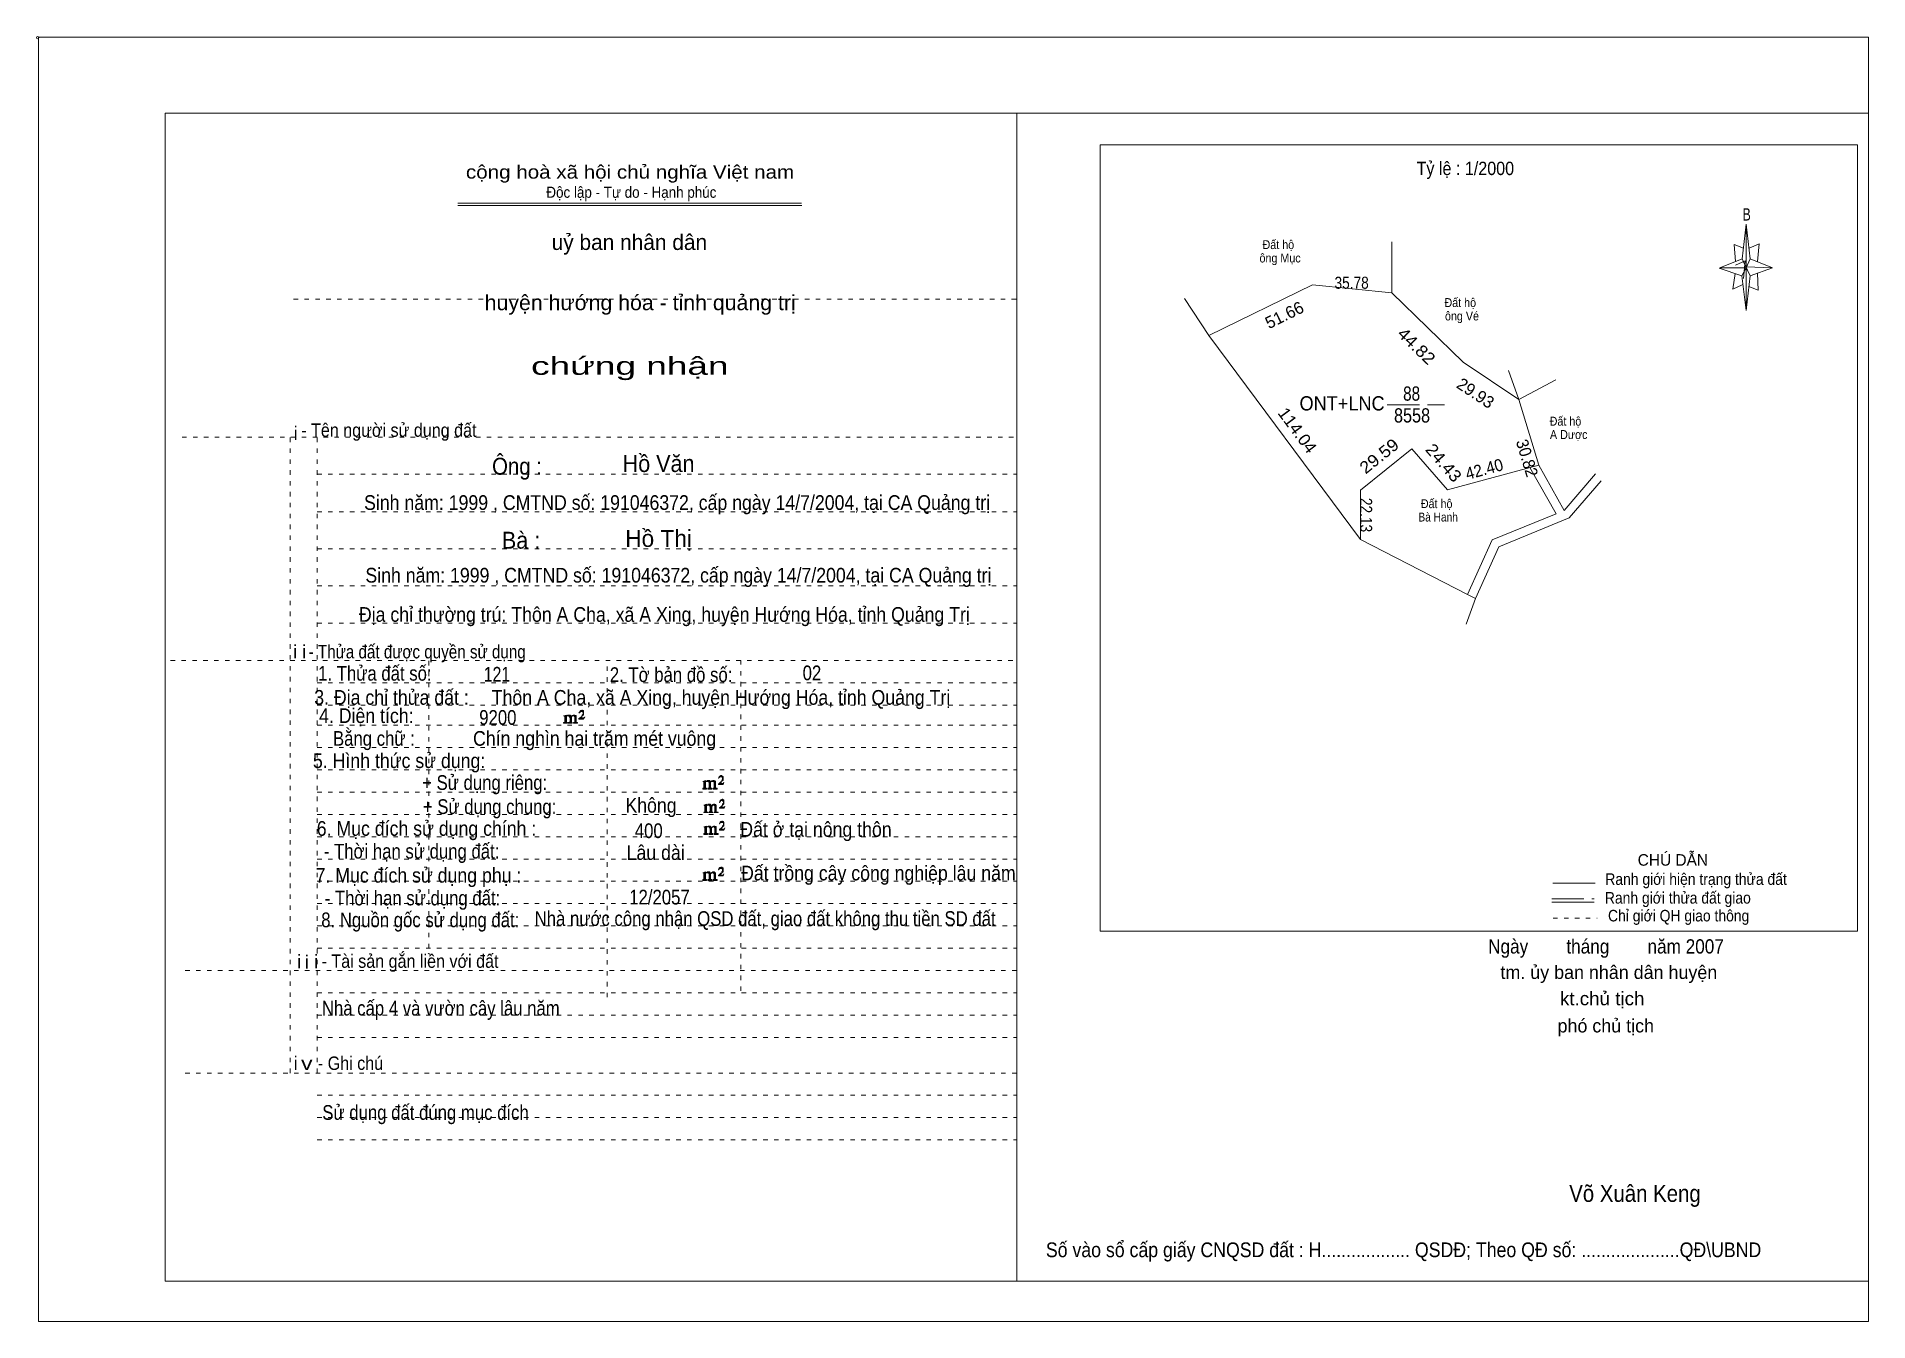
# Model space of a CAD drawing. Header units: centimetres. Extents: x -1.6 to 39.5, y -3.3 to 25.5.
import ezdxf
from ezdxf.enums import TextEntityAlignment as Align

# ---------------------------------------------------------------- set-up
doc = ezdxf.new("R2010")
doc.units = ezdxf.units.CM
doc.header["$LTSCALE"] = 0.12
doc.linetypes.add('DOTTED', pattern=[1.5, 0.3, -1.2])
doc.linetypes.add('LONG_DASHED', pattern=[7.5, 6, -1.5])
for name, color, linetype, lineweight in [('1', 7, 'DOTTED', 13), ('22', 7, 'Continuous', 13), ('33', 7, 'LONG_DASHED', 13), ('4', 7, 'Continuous', 13), ('5', 7, 'Continuous', 13), ('50', 7, 'Continuous', 13)]:
    doc.layers.add(name, color=color, linetype=linetype, lineweight=lineweight)
for name, color, linetype in [('10', 7, 'Continuous'), ('23', 7, 'Continuous'), ('30', 7, 'Continuous')]:
    doc.layers.add(name, color=color, linetype=linetype)

msp = doc.modelspace()

# ---------------------------------------------------------------- hatches: boundary and pattern name
at = {"layer": '50'}
for points in [[(10.27, 10.13), (10.27, 10.12), (10.27, 10.11), (10.25, 10.11), (10.24, 10.11), (10.24, 10.1), (10.33, 10.1), (10.33, 10.11), (10.32, 10.11), (10.31, 10.11), (10.31, 10.12), (10.31, 10.13), (10.31, 10.24), (10.31, 10.25), (10.32, 10.26), (10.34, 10.26), (10.35, 10.26), (10.36, 10.26), (10.37, 10.25), (10.39, 10.22), (10.39, 10.13), (10.37, 10.12), (10.37, 10.11), (10.36, 10.11), (10.35, 10.11), (10.35, 10.1), (10.44, 10.1), (10.44, 10.11), (10.43, 10.11), (10.42, 10.11), (10.42, 10.12), (10.42, 10.13), (10.42, 10.24), (10.44, 10.26), (10.45, 10.26), (10.46, 10.26), (10.49, 10.26), (10.49, 10.25), (10.5, 10.24), (10.5, 10.22), (10.5, 10.13), (10.5, 10.12), (10.49, 10.11), (10.49, 10.11), (10.47, 10.11), (10.47, 10.1), (10.56, 10.1), (10.56, 10.11), (10.55, 10.11), (10.54, 10.11), (10.53, 10.12), (10.53, 10.13), (10.53, 10.2), (10.53, 10.25), (10.53, 10.26), (10.52, 10.27), (10.5, 10.28), (10.47, 10.28), (10.46, 10.28), (10.44, 10.27), (10.41, 10.25), (10.41, 10.26), (10.4, 10.28), (10.39, 10.28), (10.37, 10.28), (10.35, 10.28), (10.34, 10.28), (10.32, 10.26), (10.31, 10.26), (10.31, 10.25), (10.31, 10.25), (10.31, 10.26), (10.31, 10.28), (10.24, 10.26), (10.24, 10.26), (10.25, 10.26), (10.27, 10.25), (10.27, 10.24), (10.27, 10.23)], [(10.69, 10.19), (10.72, 10.24), (10.72, 10.24), (10.71, 10.22), (10.69, 10.22), (10.68, 10.22), (10.63, 10.22), (10.66, 10.26), (10.67, 10.27), (10.69, 10.28), (10.69, 10.3), (10.69, 10.32), (10.69, 10.34), (10.69, 10.35), (10.69, 10.37), (10.68, 10.38), (10.67, 10.38), (10.66, 10.39), (10.65, 10.39), (10.63, 10.38), (10.63, 10.38), (10.62, 10.37), (10.61, 10.35), (10.59, 10.33), (10.61, 10.33), (10.61, 10.35), (10.62, 10.35), (10.63, 10.36), (10.65, 10.36), (10.66, 10.36), (10.67, 10.35), (10.68, 10.35), (10.68, 10.32), (10.68, 10.3), (10.66, 10.28), (10.66, 10.26), (10.65, 10.25), (10.59, 10.2), (10.59, 10.19)], [(13.39, 8.66), (13.39, 8.65), (13.39, 8.64), (13.38, 8.64), (13.37, 8.64), (13.37, 8.62), (13.45, 8.62), (13.45, 8.64), (13.44, 8.64), (13.43, 8.64), (13.43, 8.65), (13.43, 8.66), (13.43, 8.77), (13.43, 8.78), (13.44, 8.79), (13.47, 8.79), (13.48, 8.79), (13.49, 8.79), (13.5, 8.78), (13.51, 8.74), (13.51, 8.66), (13.5, 8.65), (13.5, 8.64), (13.49, 8.64), (13.48, 8.64), (13.48, 8.62), (13.57, 8.62), (13.57, 8.64), (13.55, 8.64), (13.54, 8.64), (13.54, 8.65), (13.54, 8.66), (13.54, 8.77), (13.57, 8.79), (13.58, 8.79), (13.59, 8.79), (13.61, 8.79), (13.61, 8.78), (13.62, 8.77), (13.62, 8.74), (13.62, 8.66), (13.62, 8.65), (13.61, 8.64), (13.61, 8.64), (13.6, 8.64), (13.6, 8.62), (13.69, 8.62), (13.69, 8.64), (13.67, 8.64), (13.66, 8.64), (13.65, 8.65), (13.65, 8.66), (13.65, 8.73), (13.65, 8.78), (13.65, 8.79), (13.64, 8.8), (13.62, 8.81), (13.6, 8.81), (13.59, 8.81), (13.57, 8.8), (13.53, 8.78), (13.53, 8.79), (13.52, 8.81), (13.51, 8.81), (13.5, 8.81), (13.48, 8.81), (13.47, 8.81), (13.44, 8.79), (13.43, 8.79), (13.43, 8.78), (13.43, 8.78), (13.43, 8.79), (13.43, 8.81), (13.37, 8.79), (13.37, 8.79), (13.38, 8.79), (13.39, 8.78), (13.39, 8.77), (13.39, 8.76)], [(13.82, 8.72), (13.84, 8.77), (13.84, 8.77), (13.83, 8.74), (13.82, 8.74), (13.81, 8.74), (13.75, 8.74), (13.79, 8.79), (13.8, 8.8), (13.82, 8.81), (13.82, 8.83), (13.82, 8.84), (13.82, 8.87), (13.82, 8.88), (13.82, 8.9), (13.81, 8.91), (13.8, 8.91), (13.79, 8.92), (13.77, 8.92), (13.75, 8.91), (13.75, 8.91), (13.74, 8.9), (13.73, 8.88), (13.72, 8.86), (13.73, 8.86), (13.73, 8.88), (13.74, 8.88), (13.75, 8.89), (13.77, 8.89), (13.79, 8.89), (13.8, 8.88), (13.81, 8.88), (13.81, 8.84), (13.81, 8.83), (13.79, 8.81), (13.79, 8.79), (13.77, 8.78), (13.72, 8.73), (13.72, 8.72)], [(13.41, 8.12), (13.41, 8.11), (13.41, 8.1), (13.4, 8.1), (13.39, 8.1), (13.39, 8.09), (13.48, 8.09), (13.48, 8.1), (13.47, 8.1), (13.45, 8.1), (13.45, 8.11), (13.45, 8.12), (13.45, 8.23), (13.45, 8.24), (13.47, 8.26), (13.49, 8.26), (13.5, 8.26), (13.51, 8.26), (13.52, 8.24), (13.53, 8.21), (13.53, 8.12), (13.52, 8.11), (13.52, 8.1), (13.51, 8.1), (13.5, 8.1), (13.5, 8.09), (13.59, 8.09), (13.59, 8.1), (13.58, 8.1), (13.57, 8.1), (13.57, 8.11), (13.57, 8.12), (13.57, 8.23), (13.59, 8.26), (13.6, 8.26), (13.61, 8.26), (13.63, 8.26), (13.63, 8.24), (13.64, 8.23), (13.64, 8.21), (13.64, 8.12), (13.64, 8.11), (13.63, 8.1), (13.63, 8.1), (13.62, 8.1), (13.62, 8.09), (13.71, 8.09), (13.71, 8.1), (13.7, 8.1), (13.69, 8.1), (13.67, 8.11), (13.67, 8.12), (13.67, 8.2), (13.67, 8.24), (13.67, 8.26), (13.66, 8.27), (13.64, 8.28), (13.62, 8.28), (13.61, 8.28), (13.59, 8.27), (13.55, 8.24), (13.55, 8.26), (13.54, 8.28), (13.53, 8.28), (13.52, 8.28), (13.5, 8.28), (13.49, 8.28), (13.47, 8.26), (13.45, 8.26), (13.45, 8.24), (13.45, 8.24), (13.45, 8.26), (13.45, 8.28), (13.39, 8.26), (13.39, 8.26), (13.4, 8.26), (13.41, 8.24), (13.41, 8.23), (13.41, 8.22)], [(13.84, 8.19), (13.86, 8.23), (13.86, 8.23), (13.85, 8.21), (13.84, 8.21), (13.83, 8.21), (13.77, 8.21), (13.81, 8.26), (13.82, 8.27), (13.84, 8.28), (13.84, 8.3), (13.84, 8.31), (13.84, 8.33), (13.84, 8.34), (13.84, 8.37), (13.83, 8.38), (13.82, 8.38), (13.81, 8.39), (13.8, 8.39), (13.77, 8.38), (13.77, 8.38), (13.76, 8.37), (13.75, 8.34), (13.74, 8.32), (13.75, 8.32), (13.75, 8.34), (13.76, 8.34), (13.77, 8.36), (13.8, 8.36), (13.81, 8.36), (13.82, 8.34), (13.83, 8.34), (13.83, 8.31), (13.83, 8.3), (13.81, 8.28), (13.81, 8.26), (13.8, 8.24), (13.74, 8.2), (13.74, 8.19)], [(13.84, 7.7), (13.86, 7.75), (13.86, 7.75), (13.85, 7.72), (13.84, 7.72), (13.83, 7.72), (13.77, 7.72), (13.81, 7.77), (13.82, 7.78), (13.84, 7.79), (13.84, 7.81), (13.84, 7.82), (13.84, 7.85), (13.84, 7.86), (13.84, 7.88), (13.83, 7.89), (13.82, 7.89), (13.81, 7.9), (13.79, 7.9), (13.77, 7.89), (13.77, 7.89), (13.76, 7.88), (13.75, 7.86), (13.74, 7.84), (13.75, 7.84), (13.75, 7.86), (13.76, 7.86), (13.77, 7.87), (13.79, 7.87), (13.81, 7.87), (13.82, 7.86), (13.83, 7.86), (13.83, 7.82), (13.83, 7.81), (13.81, 7.79), (13.81, 7.77), (13.79, 7.76), (13.74, 7.71), (13.74, 7.7)], [(13.41, 7.64), (13.41, 7.63), (13.41, 7.62), (13.4, 7.62), (13.39, 7.62), (13.39, 7.6), (13.47, 7.6), (13.47, 7.62), (13.46, 7.62), (13.45, 7.62), (13.45, 7.63), (13.45, 7.64), (13.45, 7.75), (13.45, 7.76), (13.46, 7.77), (13.49, 7.77), (13.5, 7.77), (13.51, 7.77), (13.52, 7.76), (13.53, 7.72), (13.53, 7.64), (13.52, 7.63), (13.52, 7.62), (13.51, 7.62), (13.5, 7.62), (13.5, 7.6), (13.59, 7.6), (13.59, 7.62), (13.57, 7.62), (13.56, 7.62), (13.56, 7.63), (13.56, 7.64), (13.56, 7.75), (13.59, 7.77), (13.6, 7.77), (13.61, 7.77), (13.63, 7.77), (13.63, 7.76), (13.64, 7.75), (13.64, 7.72), (13.64, 7.64), (13.64, 7.63), (13.63, 7.62), (13.63, 7.62), (13.62, 7.62), (13.62, 7.6), (13.71, 7.6), (13.71, 7.62), (13.69, 7.62), (13.68, 7.62), (13.67, 7.63), (13.67, 7.64), (13.67, 7.71), (13.67, 7.76), (13.67, 7.77), (13.66, 7.78), (13.64, 7.79), (13.62, 7.79), (13.61, 7.79), (13.59, 7.78), (13.55, 7.76), (13.55, 7.77), (13.54, 7.79), (13.53, 7.79), (13.52, 7.79), (13.5, 7.79), (13.49, 7.79), (13.46, 7.77), (13.45, 7.77), (13.45, 7.76), (13.45, 7.76), (13.45, 7.77), (13.45, 7.79), (13.39, 7.77), (13.39, 7.77), (13.4, 7.77), (13.41, 7.76), (13.41, 7.75), (13.41, 7.74)], [(13.39, 6.61), (13.39, 6.6), (13.39, 6.59), (13.38, 6.59), (13.37, 6.59), (13.37, 6.57), (13.45, 6.57), (13.45, 6.59), (13.44, 6.59), (13.43, 6.59), (13.43, 6.6), (13.43, 6.61), (13.43, 6.72), (13.43, 6.73), (13.44, 6.74), (13.47, 6.74), (13.48, 6.74), (13.49, 6.74), (13.5, 6.73), (13.51, 6.69), (13.51, 6.61), (13.5, 6.6), (13.5, 6.59), (13.49, 6.59), (13.48, 6.59), (13.48, 6.57), (13.57, 6.57), (13.57, 6.59), (13.55, 6.59), (13.54, 6.59), (13.54, 6.6), (13.54, 6.61), (13.54, 6.72), (13.57, 6.74), (13.58, 6.74), (13.59, 6.74), (13.61, 6.74), (13.61, 6.73), (13.62, 6.72), (13.62, 6.69), (13.62, 6.61), (13.62, 6.6), (13.61, 6.59), (13.61, 6.59), (13.6, 6.59), (13.6, 6.57), (13.69, 6.57), (13.69, 6.59), (13.67, 6.59), (13.66, 6.59), (13.65, 6.6), (13.65, 6.61), (13.65, 6.68), (13.65, 6.73), (13.65, 6.74), (13.64, 6.75), (13.62, 6.76), (13.6, 6.76), (13.59, 6.76), (13.57, 6.75), (13.53, 6.73), (13.53, 6.74), (13.52, 6.76), (13.51, 6.76), (13.5, 6.76), (13.48, 6.76), (13.47, 6.76), (13.44, 6.74), (13.43, 6.74), (13.43, 6.73), (13.43, 6.73), (13.43, 6.74), (13.43, 6.76), (13.37, 6.74), (13.37, 6.74), (13.38, 6.74), (13.39, 6.73), (13.39, 6.72), (13.39, 6.71)], [(13.82, 6.67), (13.84, 6.72), (13.84, 6.72), (13.83, 6.69), (13.82, 6.69), (13.81, 6.69), (13.75, 6.69), (13.79, 6.74), (13.8, 6.75), (13.82, 6.76), (13.82, 6.78), (13.82, 6.79), (13.82, 6.82), (13.82, 6.83), (13.82, 6.85), (13.81, 6.86), (13.8, 6.86), (13.79, 6.87), (13.77, 6.87), (13.75, 6.86), (13.75, 6.86), (13.74, 6.85), (13.73, 6.83), (13.72, 6.81), (13.73, 6.81), (13.73, 6.83), (13.74, 6.83), (13.75, 6.84), (13.77, 6.84), (13.79, 6.84), (13.8, 6.83), (13.81, 6.83), (13.81, 6.79), (13.81, 6.78), (13.79, 6.76), (13.79, 6.74), (13.77, 6.73), (13.72, 6.68), (13.72, 6.67)]]:
    msp.add_hatch(color=256, dxfattribs=at).paths.add_polyline_path(points)

# ---------------------------------------------------------------- linework, layer by layer
at = {"layer": '1', "linetype": 'Continuous'}
for p, q in [((1.31, -2.42), (1.31, 23.78)), ((1.31, 23.78), (39.51, 23.78)), ((20.41, -2.42), (20.41, 23.78)), ((39.51, -2.42), (39.51, 23.78)), ((7.87, 21.76), (15.58, 21.76)), ((7.87, 21.71), (15.59, 21.71)), ((36.67, 20.13), (36.16, 20.3)), ((1.31, -2.42), (39.51, -2.42))]:
    msp.add_line(p, q, dxfattribs=at)
at = {"layer": '1'}
for p, q in [((4.19, 19.61), (20.41, 19.61)), ((1.69, 16.51), (20.41, 16.51)), ((4.11, 2.25), (4.11, 16.51)), ((4.72, 2.25), (4.72, 16.51)), ((4.72, 15.68), (20.41, 15.68)), ((4.72, 14.84), (20.41, 14.84)), ((4.72, 14.01), (20.41, 14.01)), ((4.72, 13.18), (20.41, 13.18)), ((4.72, 12.34), (20.41, 12.34)), ((1.43, 11.5), (20.41, 11.5)), ((7.22, 5.05), (7.22, 11.5)), ((11.22, 3.95), (11.22, 11.5)), ((14.22, 4.09), (14.22, 11.5)), ((4.72, 11), (20.41, 11)), ((4.72, 10.5), (20.41, 10.5)), ((4.72, 10.05), (20.41, 10.05)), ((4.72, 9.55), (20.41, 9.55)), ((4.72, 9.05), (20.41, 9.05)), ((4.72, 8.55), (20.41, 8.55)), ((4.72, 8.05), (20.41, 8.05)), ((4.72, 7.55), (20.41, 7.55)), ((4.72, 7.05), (20.41, 7.05)), ((4.72, 6.55), (20.41, 6.55)), ((4.72, 6.05), (20.41, 6.05)), ((4.72, 5.55), (20.41, 5.55)), ((4.72, 5.05), (20.41, 5.05)), ((1.76, 4.55), (20.41, 4.55)), ((4.72, 4.05), (20.41, 4.05)), ((4.72, 3.55), (20.41, 3.55)), ((4.72, 3.05), (20.41, 3.05)), ((1.76, 2.25), (20.41, 2.25)), ((4.72, 1.75), (20.41, 1.75)), ((4.72, 1.25), (20.41, 1.25)), ((4.72, 0.75), (20.41, 0.75))]:
    msp.add_line(p, q, dxfattribs=at)
at = {"layer": '1', "linetype": 'Continuous'}
msp.add_lwpolyline([(-1.53, -3.32), (39.51, -3.32), (39.51, 25.48), (-1.53, 25.48)], close=True, dxfattribs=at)
msp.add_lwpolyline([(36.68, 19.93), (36.47, 19.83), (36.52, 20.18)], dxfattribs=at)
at = {"layer": '22'}
for p, q in [((28.82, 20.89), (28.82, 19.75)), ((24.72, 18.79), (24.17, 19.62)), ((24.72, 18.79), (28.12, 14.22)), ((31.67, 17.36), (31.44, 18.01)), ((32.5, 17.8), (31.67, 17.36)), ((31.67, 17.36), (32.12, 15.88)), ((32.51, 14.79), (31.92, 15.83)), ((32.69, 14.87), (32.12, 15.88)), ((32.69, 14.87), (33.39, 15.69)), ((28.12, 14.22), (30.52, 12.98)), ((30.49, 12.32), (30.7, 12.89)), ((30.52, 12.98), (30.7, 12.89))]:
    msp.add_line(p, q, dxfattribs=at)
for points in [[(28.82, 19.75), (27.04, 19.93), (24.72, 18.79)], [(31.67, 17.36), (30.42, 18.19), (28.82, 19.75)], [(32.12, 15.88), (30.07, 15.33), (29.27, 16.25), (28.12, 15.32), (28.12, 14.22)], [(33.52, 15.53), (32.8, 14.7), (31.22, 14.05), (30.7, 12.89)], [(32.51, 14.79), (31.07, 14.21), (30.52, 12.98)]]:
    msp.add_lwpolyline(points, dxfattribs=at)
at = {"layer": '33'}
msp.add_line((28.72, 17.24), (30, 17.24), dxfattribs=at)
at = {"layer": '4'}
for p, q in [((32.43, 6.51), (33.38, 6.51)), ((32.41, 6.08), (33.36, 6.08))]:
    msp.add_line(p, q, dxfattribs=at)
at = {"layer": '4', "linetype": 'LONG_DASHED'}
msp.add_line((32.41, 6.16), (33.36, 6.16), dxfattribs=at)
at = {"layer": '4', "linetype": 'DOTTED'}
msp.add_line((32.44, 5.72), (33.43, 5.72), dxfattribs=at)
at = {"layer": '4'}
msp.add_lwpolyline([(22.28, 23.07), (39.27, 23.07), (39.27, 5.43), (22.28, 5.43)], close=True, dxfattribs=at)
msp.add_circle((-1.55, 25.47), 0.025, dxfattribs=at)
at = {"layer": '5'}
for p, q in [((36.68, 20.51), (36.77, 21.29)), ((36.86, 20.51), (37.36, 20.31)), ((37.02, 20.19), (37.04, 19.81)), ((36.86, 20.13), (36.77, 19.35)), ((37.04, 19.81), (36.83, 19.89))]:
    msp.add_line(p, q, dxfattribs=at)
for points in [[(36.77, 21.29), (36.86, 20.51), (36.77, 20.31)], [(36.77, 20.31), (36.18, 20.31), (36.68, 20.51), (36.86, 20.13), (37.36, 20.31), (36.77, 20.33)], [(36.77, 20.31), (36.77, 19.35), (36.67, 20.13)]]:
    msp.add_lwpolyline(points, close=True, dxfattribs=at)
for points in [[(36.71, 20.75), (36.5, 20.83), (36.53, 20.45)], [(36.84, 20.75), (37.06, 20.85), (37.02, 20.45)], [(36.77, 20.31), (36.68, 20.51), (36.18, 20.31)], [(36.53, 20.37), (36.75, 20.47), (36.71, 20.07)], [(36.77, 20.31), (36.86, 20.13), (37.36, 20.31)]]:
    msp.add_lwpolyline(points, dxfattribs=at)
at = {"layer": '50'}
for points in [[(10.27, 10.13), (10.27, 10.12), (10.27, 10.11), (10.25, 10.11), (10.24, 10.11), (10.24, 10.1), (10.33, 10.1), (10.33, 10.11), (10.32, 10.11), (10.31, 10.11), (10.31, 10.12), (10.31, 10.13), (10.31, 10.24), (10.31, 10.25), (10.32, 10.26), (10.34, 10.26), (10.35, 10.26), (10.36, 10.26), (10.37, 10.25), (10.39, 10.22), (10.39, 10.13), (10.37, 10.12), (10.37, 10.11), (10.36, 10.11), (10.35, 10.11), (10.35, 10.1), (10.44, 10.1), (10.44, 10.11), (10.43, 10.11), (10.42, 10.11), (10.42, 10.12), (10.42, 10.13), (10.42, 10.24), (10.44, 10.26), (10.45, 10.26), (10.46, 10.26), (10.49, 10.26), (10.49, 10.25), (10.5, 10.24), (10.5, 10.22), (10.5, 10.13), (10.5, 10.12), (10.49, 10.11), (10.49, 10.11), (10.47, 10.11), (10.47, 10.1), (10.56, 10.1), (10.56, 10.11), (10.55, 10.11), (10.54, 10.11), (10.53, 10.12), (10.53, 10.13), (10.53, 10.2), (10.53, 10.25), (10.53, 10.26), (10.52, 10.27), (10.5, 10.28), (10.47, 10.28), (10.46, 10.28), (10.44, 10.27), (10.41, 10.25), (10.41, 10.26), (10.4, 10.28), (10.39, 10.28), (10.37, 10.28), (10.35, 10.28), (10.34, 10.28), (10.32, 10.26), (10.31, 10.26), (10.31, 10.25), (10.31, 10.25), (10.31, 10.26), (10.31, 10.28), (10.24, 10.26), (10.24, 10.26), (10.25, 10.26), (10.27, 10.25), (10.27, 10.24), (10.27, 10.23)], [(10.69, 10.19), (10.72, 10.24), (10.72, 10.24), (10.71, 10.22), (10.69, 10.22), (10.68, 10.22), (10.63, 10.22), (10.66, 10.26), (10.67, 10.27), (10.69, 10.28), (10.69, 10.3), (10.69, 10.32), (10.69, 10.34), (10.69, 10.35), (10.69, 10.37), (10.68, 10.38), (10.67, 10.38), (10.66, 10.39), (10.65, 10.39), (10.63, 10.38), (10.63, 10.38), (10.62, 10.37), (10.61, 10.35), (10.59, 10.33), (10.61, 10.33), (10.61, 10.35), (10.62, 10.35), (10.63, 10.36), (10.65, 10.36), (10.66, 10.36), (10.67, 10.35), (10.68, 10.35), (10.68, 10.32), (10.68, 10.3), (10.66, 10.28), (10.66, 10.26), (10.65, 10.25), (10.59, 10.2), (10.59, 10.19)], [(13.39, 8.66), (13.39, 8.65), (13.39, 8.64), (13.38, 8.64), (13.37, 8.64), (13.37, 8.62), (13.45, 8.62), (13.45, 8.64), (13.44, 8.64), (13.43, 8.64), (13.43, 8.65), (13.43, 8.66), (13.43, 8.77), (13.43, 8.78), (13.44, 8.79), (13.47, 8.79), (13.48, 8.79), (13.49, 8.79), (13.5, 8.78), (13.51, 8.74), (13.51, 8.66), (13.5, 8.65), (13.5, 8.64), (13.49, 8.64), (13.48, 8.64), (13.48, 8.62), (13.57, 8.62), (13.57, 8.64), (13.55, 8.64), (13.54, 8.64), (13.54, 8.65), (13.54, 8.66), (13.54, 8.77), (13.57, 8.79), (13.58, 8.79), (13.59, 8.79), (13.61, 8.79), (13.61, 8.78), (13.62, 8.77), (13.62, 8.74), (13.62, 8.66), (13.62, 8.65), (13.61, 8.64), (13.61, 8.64), (13.6, 8.64), (13.6, 8.62), (13.69, 8.62), (13.69, 8.64), (13.67, 8.64), (13.66, 8.64), (13.65, 8.65), (13.65, 8.66), (13.65, 8.73), (13.65, 8.78), (13.65, 8.79), (13.64, 8.8), (13.62, 8.81), (13.6, 8.81), (13.59, 8.81), (13.57, 8.8), (13.53, 8.78), (13.53, 8.79), (13.52, 8.81), (13.51, 8.81), (13.5, 8.81), (13.48, 8.81), (13.47, 8.81), (13.44, 8.79), (13.43, 8.79), (13.43, 8.78), (13.43, 8.78), (13.43, 8.79), (13.43, 8.81), (13.37, 8.79), (13.37, 8.79), (13.38, 8.79), (13.39, 8.78), (13.39, 8.77), (13.39, 8.76)], [(13.82, 8.72), (13.84, 8.77), (13.84, 8.77), (13.83, 8.74), (13.82, 8.74), (13.81, 8.74), (13.75, 8.74), (13.79, 8.79), (13.8, 8.8), (13.82, 8.81), (13.82, 8.83), (13.82, 8.84), (13.82, 8.87), (13.82, 8.88), (13.82, 8.9), (13.81, 8.91), (13.8, 8.91), (13.79, 8.92), (13.77, 8.92), (13.75, 8.91), (13.75, 8.91), (13.74, 8.9), (13.73, 8.88), (13.72, 8.86), (13.73, 8.86), (13.73, 8.88), (13.74, 8.88), (13.75, 8.89), (13.77, 8.89), (13.79, 8.89), (13.8, 8.88), (13.81, 8.88), (13.81, 8.84), (13.81, 8.83), (13.79, 8.81), (13.79, 8.79), (13.77, 8.78), (13.72, 8.73), (13.72, 8.72)], [(13.41, 8.12), (13.41, 8.11), (13.41, 8.1), (13.4, 8.1), (13.39, 8.1), (13.39, 8.09), (13.48, 8.09), (13.48, 8.1), (13.47, 8.1), (13.45, 8.1), (13.45, 8.11), (13.45, 8.12), (13.45, 8.23), (13.45, 8.24), (13.47, 8.26), (13.49, 8.26), (13.5, 8.26), (13.51, 8.26), (13.52, 8.24), (13.53, 8.21), (13.53, 8.12), (13.52, 8.11), (13.52, 8.1), (13.51, 8.1), (13.5, 8.1), (13.5, 8.09), (13.59, 8.09), (13.59, 8.1), (13.58, 8.1), (13.57, 8.1), (13.57, 8.11), (13.57, 8.12), (13.57, 8.23), (13.59, 8.26), (13.6, 8.26), (13.61, 8.26), (13.63, 8.26), (13.63, 8.24), (13.64, 8.23), (13.64, 8.21), (13.64, 8.12), (13.64, 8.11), (13.63, 8.1), (13.63, 8.1), (13.62, 8.1), (13.62, 8.09), (13.71, 8.09), (13.71, 8.1), (13.7, 8.1), (13.69, 8.1), (13.67, 8.11), (13.67, 8.12), (13.67, 8.2), (13.67, 8.24), (13.67, 8.26), (13.66, 8.27), (13.64, 8.28), (13.62, 8.28), (13.61, 8.28), (13.59, 8.27), (13.55, 8.24), (13.55, 8.26), (13.54, 8.28), (13.53, 8.28), (13.52, 8.28), (13.5, 8.28), (13.49, 8.28), (13.47, 8.26), (13.45, 8.26), (13.45, 8.24), (13.45, 8.24), (13.45, 8.26), (13.45, 8.28), (13.39, 8.26), (13.39, 8.26), (13.4, 8.26), (13.41, 8.24), (13.41, 8.23), (13.41, 8.22)], [(13.84, 8.19), (13.86, 8.23), (13.86, 8.23), (13.85, 8.21), (13.84, 8.21), (13.83, 8.21), (13.77, 8.21), (13.81, 8.26), (13.82, 8.27), (13.84, 8.28), (13.84, 8.3), (13.84, 8.31), (13.84, 8.33), (13.84, 8.34), (13.84, 8.37), (13.83, 8.38), (13.82, 8.38), (13.81, 8.39), (13.8, 8.39), (13.77, 8.38), (13.77, 8.38), (13.76, 8.37), (13.75, 8.34), (13.74, 8.32), (13.75, 8.32), (13.75, 8.34), (13.76, 8.34), (13.77, 8.36), (13.8, 8.36), (13.81, 8.36), (13.82, 8.34), (13.83, 8.34), (13.83, 8.31), (13.83, 8.3), (13.81, 8.28), (13.81, 8.26), (13.8, 8.24), (13.74, 8.2), (13.74, 8.19)], [(13.84, 7.7), (13.86, 7.75), (13.86, 7.75), (13.85, 7.72), (13.84, 7.72), (13.83, 7.72), (13.77, 7.72), (13.81, 7.77), (13.82, 7.78), (13.84, 7.79), (13.84, 7.81), (13.84, 7.82), (13.84, 7.85), (13.84, 7.86), (13.84, 7.88), (13.83, 7.89), (13.82, 7.89), (13.81, 7.9), (13.79, 7.9), (13.77, 7.89), (13.77, 7.89), (13.76, 7.88), (13.75, 7.86), (13.74, 7.84), (13.75, 7.84), (13.75, 7.86), (13.76, 7.86), (13.77, 7.87), (13.79, 7.87), (13.81, 7.87), (13.82, 7.86), (13.83, 7.86), (13.83, 7.82), (13.83, 7.81), (13.81, 7.79), (13.81, 7.77), (13.79, 7.76), (13.74, 7.71), (13.74, 7.7)], [(13.41, 7.64), (13.41, 7.63), (13.41, 7.62), (13.4, 7.62), (13.39, 7.62), (13.39, 7.6), (13.47, 7.6), (13.47, 7.62), (13.46, 7.62), (13.45, 7.62), (13.45, 7.63), (13.45, 7.64), (13.45, 7.75), (13.45, 7.76), (13.46, 7.77), (13.49, 7.77), (13.5, 7.77), (13.51, 7.77), (13.52, 7.76), (13.53, 7.72), (13.53, 7.64), (13.52, 7.63), (13.52, 7.62), (13.51, 7.62), (13.5, 7.62), (13.5, 7.6), (13.59, 7.6), (13.59, 7.62), (13.57, 7.62), (13.56, 7.62), (13.56, 7.63), (13.56, 7.64), (13.56, 7.75), (13.59, 7.77), (13.6, 7.77), (13.61, 7.77), (13.63, 7.77), (13.63, 7.76), (13.64, 7.75), (13.64, 7.72), (13.64, 7.64), (13.64, 7.63), (13.63, 7.62), (13.63, 7.62), (13.62, 7.62), (13.62, 7.6), (13.71, 7.6), (13.71, 7.62), (13.69, 7.62), (13.68, 7.62), (13.67, 7.63), (13.67, 7.64), (13.67, 7.71), (13.67, 7.76), (13.67, 7.77), (13.66, 7.78), (13.64, 7.79), (13.62, 7.79), (13.61, 7.79), (13.59, 7.78), (13.55, 7.76), (13.55, 7.77), (13.54, 7.79), (13.53, 7.79), (13.52, 7.79), (13.5, 7.79), (13.49, 7.79), (13.46, 7.77), (13.45, 7.77), (13.45, 7.76), (13.45, 7.76), (13.45, 7.77), (13.45, 7.79), (13.39, 7.77), (13.39, 7.77), (13.4, 7.77), (13.41, 7.76), (13.41, 7.75), (13.41, 7.74)], [(13.39, 6.61), (13.39, 6.6), (13.39, 6.59), (13.38, 6.59), (13.37, 6.59), (13.37, 6.57), (13.45, 6.57), (13.45, 6.59), (13.44, 6.59), (13.43, 6.59), (13.43, 6.6), (13.43, 6.61), (13.43, 6.72), (13.43, 6.73), (13.44, 6.74), (13.47, 6.74), (13.48, 6.74), (13.49, 6.74), (13.5, 6.73), (13.51, 6.69), (13.51, 6.61), (13.5, 6.6), (13.5, 6.59), (13.49, 6.59), (13.48, 6.59), (13.48, 6.57), (13.57, 6.57), (13.57, 6.59), (13.55, 6.59), (13.54, 6.59), (13.54, 6.6), (13.54, 6.61), (13.54, 6.72), (13.57, 6.74), (13.58, 6.74), (13.59, 6.74), (13.61, 6.74), (13.61, 6.73), (13.62, 6.72), (13.62, 6.69), (13.62, 6.61), (13.62, 6.6), (13.61, 6.59), (13.61, 6.59), (13.6, 6.59), (13.6, 6.57), (13.69, 6.57), (13.69, 6.59), (13.67, 6.59), (13.66, 6.59), (13.65, 6.6), (13.65, 6.61), (13.65, 6.68), (13.65, 6.73), (13.65, 6.74), (13.64, 6.75), (13.62, 6.76), (13.6, 6.76), (13.59, 6.76), (13.57, 6.75), (13.53, 6.73), (13.53, 6.74), (13.52, 6.76), (13.51, 6.76), (13.5, 6.76), (13.48, 6.76), (13.47, 6.76), (13.44, 6.74), (13.43, 6.74), (13.43, 6.73), (13.43, 6.73), (13.43, 6.74), (13.43, 6.76), (13.37, 6.74), (13.37, 6.74), (13.38, 6.74), (13.39, 6.73), (13.39, 6.72), (13.39, 6.71)], [(13.82, 6.67), (13.84, 6.72), (13.84, 6.72), (13.83, 6.69), (13.82, 6.69), (13.81, 6.69), (13.75, 6.69), (13.79, 6.74), (13.8, 6.75), (13.82, 6.76), (13.82, 6.78), (13.82, 6.79), (13.82, 6.82), (13.82, 6.83), (13.82, 6.85), (13.81, 6.86), (13.8, 6.86), (13.79, 6.87), (13.77, 6.87), (13.75, 6.86), (13.75, 6.86), (13.74, 6.85), (13.73, 6.83), (13.72, 6.81), (13.73, 6.81), (13.73, 6.83), (13.74, 6.83), (13.75, 6.84), (13.77, 6.84), (13.79, 6.84), (13.8, 6.83), (13.81, 6.83), (13.81, 6.79), (13.81, 6.78), (13.79, 6.76), (13.79, 6.74), (13.77, 6.73), (13.72, 6.68), (13.72, 6.67)]]:
    msp.add_lwpolyline(points, close=True, dxfattribs=at)

# ---------------------------------------------------------------- texts
at = {"layer": '1'}
for s, height, width, p in [('cộng hoà xã hội chủ nghĩa Việt nam', 0.3, 1.15, (11.735, 22.31)), ('Độc lập - Tự do - Hạnh phúc', 0.25, 0.9, (11.765, 21.88)), ('chứng nhận', 0.4, 1.55, (11.73, 17.91)), ('- Tên người sử dụng đất', 0.3, 0.9, (6.325, 16.52)), ('- Thửa đất được quyền sử dụng', 0.3, 0.85, (6.96, 11.55)), ('- Tài sản gắn liền với đất ', 0.3, 0.9, (6.85, 4.61)), ('v', 0.3, 1.3, (4.485, 2.32)), ('- Ghi chú', 0.3, 0.9, (5.465, 2.32))]:
    msp.add_text(s, height=height, dxfattribs=dict(at, width=width)).set_placement(p, align=Align.CENTER)
for s, height, p in [('uỷ ban nhân dân', 0.35, (11.72, 20.71)), ('i', 0.3, (4.235, 16.45)), ('i', 0.3, (4.225, 11.55)), ('i', 0.3, (4.425, 11.55)), ('i', 0.3, (4.315, 4.6)), ('i', 0.3, (4.485, 4.59)), ('i', 0.3, (4.695, 4.6)), ('i', 0.3, (4.235, 2.32))]:
    msp.add_text(s, height=height, dxfattribs=at).set_placement(p, align=Align.CENTER)
at = {"layer": '10', "width": 0.9}
for s, height, p in [('Tỷ lệ : 1/2000', 0.3, (30.47, 22.39)), ('Võ Xuân Keng', 0.38, (34.275, -0.64))]:
    msp.add_text(s, height=height, dxfattribs=at).set_placement(p, align=Align.CENTER)
at = {"layer": '23'}
for s, width, p in [('Đất hộ ', 0.9, (26.31, 20.73)), ('ông Mục', 0.9, (26.315, 20.43)), ('Đất hộ ', 0.9, (30.39, 19.43)), ('ông Vé', 0.9, (30.395, 19.13)), ('Đất hộ ', 0.9, (32.75, 16.77)), (' A Dược', 0.9, (32.755, 16.47)), ('Bà Hanh', 0.85, (29.86, 14.62)), ('Đất hộ ', 0.9, (29.86, 14.92))]:
    msp.add_text(s, height=0.2, dxfattribs=dict(at, width=width)).set_placement(p, align=Align.CENTER)
at = {"layer": '30', "width": 0.85}
msp.add_text('35.78', height=0.27, dxfattribs=at).set_placement((27.92, 19.84), align=Align.CENTER)
at = {"layer": '30'}
for s, rotation, p in [('51.66', 26.129, (26.471, 19.131)), ('29.93', 326.459, (30.625, 17.388))]:
    msp.add_text(s, height=0.27, rotation=rotation, dxfattribs=at).set_placement(p, align=Align.CENTER)
for s, rotation, width, p in [('44.82', 315.741, 1.1, (29.281, 18.459)), ('114.04', 306.6, 1.05, (26.595, 16.585)), ('29.59', 38.702, 1.1, (28.621, 15.983)), ('30.82', 286.9, 0.95, (31.726, 16.004)), ('24.43', 311.1, 1.1, (29.883, 15.849)), ('42.40', 15.262, 0.95, (30.93, 15.665)), ('22.13', 270, 0.85, (28.11, 14.765))]:
    msp.add_text(s, height=0.27, rotation=rotation, dxfattribs=dict(at, width=width)).set_placement(p, align=Align.CENTER)
at = {"layer": '33', "width": 0.95}
msp.add_text('ONT+LNC', height=0.32, dxfattribs=at).set_placement((28.66, 17.11), align=Align.RIGHT)
at = {"layer": '33'}
for s, width, p in [('88', 0.8, (29.265, 17.33)), ('8558', 0.85, (29.275, 16.84))]:
    msp.add_text(s, height=0.32, dxfattribs=dict(at, width=width)).set_placement(p, align=Align.CENTER)
at = {"layer": '4'}
msp.add_text('CHÚ DẪN', height=0.2591, dxfattribs=at).set_placement((35.125, 6.9), align=Align.CENTER)
at = {"layer": '4', "width": 0.9}
for s, p in [('Ranh giới hiện trạng thửa đất', (35.645, 6.47)), ('Ranh giới thửa đất giao ', (35.28, 6.05)), ('Chỉ giới QH giao thông', (35.255, 5.65))]:
    msp.add_text(s, height=0.2591, dxfattribs=at).set_placement(p, align=Align.CENTER)
at = {"layer": '5', "width": 0.75}
msp.add_text('B', height=0.276, dxfattribs=at).set_placement((36.78, 21.37), align=Align.CENTER)
at = {"layer": '50'}
for s, height, width, p in [('  huyện hướng hóa - tỉnh quảng trị', 0.34, 1.05, (11.83, 19.36)), ('Ông :', 0.38, 0.9, (9.2, 15.67)), ('Hồ Văn', 0.38, 0.95, (12.375, 15.73)), ('Sinh năm: 1999 , CMTND số: 191046372, cấp ngày 14/7/2004, tại CA Quảng trị', 0.33, 0.9, (12.79, 14.88)), ('Bà :', 0.38, 0.95, (9.29, 14.01)), ('Sinh năm: 1999 , CMTND số: 191046372, cấp ngày 14/7/2004, tại CA Quảng trị', 0.33, 0.9, (12.82, 13.25)), ('Địa chỉ thường trú: Thôn A Cha, xã A Xing, huyện Hướng Hóa, tỉnh Quảng Trị', 0.33, 0.9, (12.505, 12.37)), ('1. Thửa đất số:  ', 0.33, 0.85, (6.115, 11.05)), ('121', 0.33, 0.8, (8.75, 11.03)), ('2. Tờ bản đồ số:  ', 0.33, 0.85, (12.76, 11.02)), ('02', 0.33, 0.85, (15.815, 11.06)), ('3. Địa chỉ thửa đất : ', 0.33, 0.9, (6.44, 10.51)), ('Thôn A Cha, xã A Xing, huyện Hướng Hóa, tỉnh Quảng Trị', 0.33, 0.9, (13.775, 10.51)), ('4. Diện tích: ', 0.33, 0.9, (5.875, 10.1)), ('9200', 0.33, 0.85, (8.77, 10.06)), ('Bằng chữ :', 0.33, 0.85, (5.99, 9.59)), ('Chín nghìn hai trăm mét vuông', 0.33, 0.9, (10.94, 9.59)), ('5. Hình thức sử dụng:', 0.33, 0.9, (6.555, 9.09)), ('+ Sử dụng riêng:', 0.33, 0.85, (8.475, 8.6)), ('+ Sử dụng chung:', 0.33, 0.85, (8.585, 8.06)), ('Không', 0.33, 0.9, (12.205, 8.09)), ('6. Mục đích sử dụng chính :', 0.33, 0.9, (7.17, 7.57)), ('400', 0.33, 0.85, (12.155, 7.52)), ('Đất ở tại nông thôn', 0.33, 0.9, (15.905, 7.55)), ('- Thời hạn sử dụng đất:', 0.33, 0.85, (6.835, 7.06)), ('Lâu dài', 0.33, 0.9, (12.31, 7.03)), ('7. Mục đích sử dụng phụ :', 0.33, 0.9, (6.99, 6.52)), ('Đất trồng cây công nghiệp lâu năm', 0.33, 0.9, (17.305, 6.57)), ('- Thời hạn sử dụng đất:', 0.33, 0.85, (6.855, 6.01)), ('12/2057', 0.33, 0.85, (12.395, 6.03)), ('8. Nguồn gốc sử dụng đất:', 0.33, 0.85, (7.03, 5.52)), ('Nhà nước công nhận QSD đất, giao đất không thu tiền SD đất', 0.33, 0.85, (14.765, 5.55)), ('Ngày        tháng        năm 2007', 0.32, 0.9, (33.625, 4.93)), ('Nhà cấp 4 và vườn cây lâu năm', 0.33, 0.85, (7.49, 3.54)), ('kt.chủ tịch', 0.3, 1.05, (33.54, 3.77)), ('Sử dụng đất đúng mục đích ', 0.33, 0.85, (7.2, 1.2)), ('Số vào sổ cấp giấy CNQSD đất : H.................. QSDĐ; Theo QĐ số: ....................QĐ\\UBND', 0.33, 0.9, (29.085, -1.88))]:
    msp.add_text(s, height=height, dxfattribs=dict(at, width=width)).set_placement(p, align=Align.CENTER)
for s, height, p in [('Hồ Thị', 0.38, (12.375, 14.05)), ('tm. ủy ban nhân dân huyện ', 0.3, (33.745, 4.36)), ('phó chủ tịch', 0.3, (33.62, 3.16))]:
    msp.add_text(s, height=height, dxfattribs=at).set_placement(p, align=Align.CENTER)

doc.saveas('drawing.dxf')
